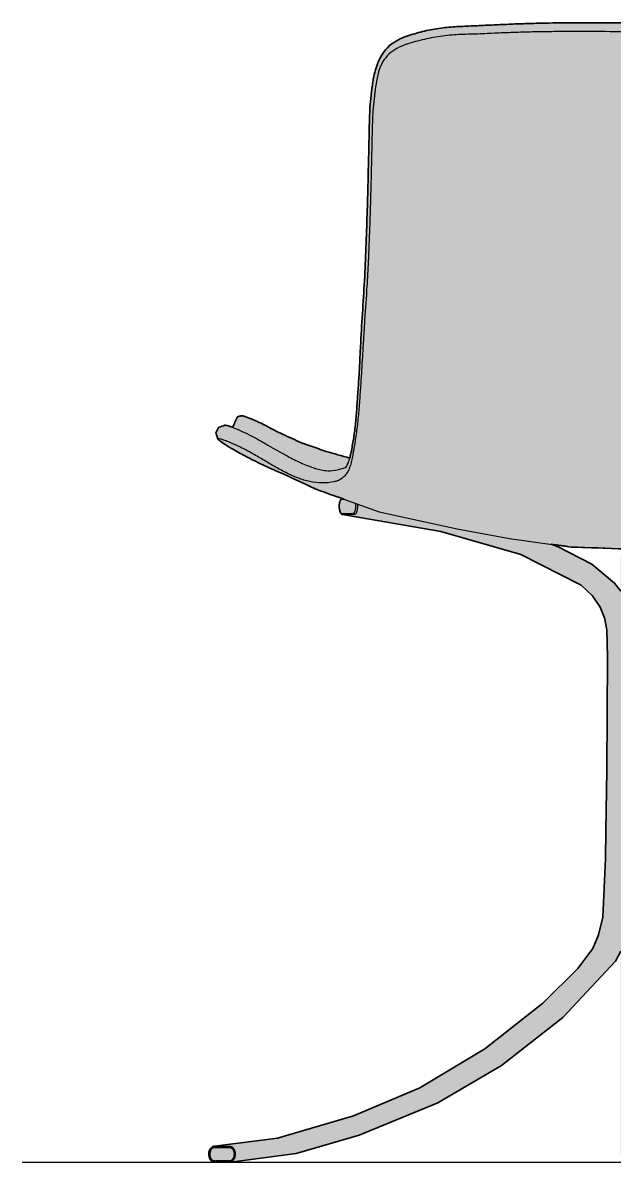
# Model space of a CAD drawing. Header units: millimetres. Extents: x 0 to 1796, y -1115 to 757.
# Drawn here: x 0 to 392, y -1115 to -359 of the extents above; entities that cross this region are included whole.
import ezdxf

# ---------------------------------------------------------------- set-up
doc = ezdxf.new("R2010")
doc.units = ezdxf.units.MM
doc.linetypes.add('Dots', pattern=[1, 0, -1])
doc.layers.add('Blocks', color=7, linetype='Continuous')
doc.layers.add('Blocks$Fill', color=7, linetype='Continuous', true_color=0xffffff)
for name, color, linetype, lineweight, true_color in [('Blocks$Inner', 7, 'Continuous', 25, 0x007f00), ('Blocks$Outline', 7, 'Continuous', 35, 0xff3f3f), ('Groud', 7, 'Dots', 25, 0x243775)]:
    doc.layers.add(name, color=color, linetype=linetype, lineweight=lineweight, true_color=true_color)

# ---------------------------------------------------------------- blocks, each defined once
blk = doc.blocks.new('PK9 Dining Chair Back')
at = {"layer": 'Blocks$Fill'}
h = blk.add_hatch(color=256, dxfattribs=at)
h.paths.add_polyline_path([(216.81, 467.24), (217.16, 468.68), (217.49, 470.18), (218.31, 474.24), (219.07, 478.58), (219.77, 483.19), (220.4, 488.03), (220.93, 493.05), (222.78, 519.53), (228.31, 629.09), (230.22, 700.16), (230.53, 703.95), (230.91, 707.72), (231.39, 711.77), (232.27, 717.81), (232.69, 720.26), (232.82, 720.9), (233.03, 721.81), (233.6, 723.97), (233.89, 724.96), (234.25, 726.11), (234.71, 727.41), (235.28, 728.89), (235.98, 730.54), (236.83, 732.38), (237.85, 734.42), (238.27, 735.11), (238.71, 735.79), (239.17, 736.45), (239.65, 737.1), (240.16, 737.74), (240.68, 738.36), (241.23, 738.97), (241.79, 739.56), (242.4, 740.15), (243.03, 740.73), (243.67, 741.29), (244.34, 741.83), (245.03, 742.35), (245.73, 742.85), (246.45, 743.33), (247.18, 743.79), (247.93, 744.22), (248.69, 744.64), (249.46, 745.04), (250.24, 745.42), (251.03, 745.78), (251.83, 746.12), (252.63, 746.45), (253.44, 746.75), (256.01, 747.66), (258.59, 748.48), (261.19, 749.25), (263.81, 749.95), (266.45, 750.6), (269.11, 751.18), (271.78, 751.7), (274.45, 752.15), (277.13, 752.55), (279.81, 752.89), (282.5, 753.16), (285.18, 753.37), (329.18, 755.4), (362.84, 756.06), (477.27, 755.76), (527.13, 753.66), (532.47, 753.37), (535.15, 753.16), (537.84, 752.89), (540.52, 752.55), (543.2, 752.15), (545.87, 751.7), (548.54, 751.18), (551.2, 750.6), (553.84, 749.95), (556.46, 749.25), (559.06, 748.48), (561.63, 747.66), (562.92, 747.22), (564.21, 746.75), (565.02, 746.45), (565.82, 746.12), (566.62, 745.78), (567.41, 745.42), (568.19, 745.04), (568.96, 744.64), (569.72, 744.22), (570.47, 743.79), (571.2, 743.33), (571.92, 742.85), (572.62, 742.35), (573.31, 741.83), (573.97, 741.29), (574.62, 740.73), (575.25, 740.15), (575.86, 739.56), (576.42, 738.97), (576.97, 738.36), (577.49, 737.74), (577.99, 737.1), (578.48, 736.45), (578.94, 735.79), (579.38, 735.11), (579.8, 734.42), (580.21, 733.81), (580.6, 733.19), (580.97, 732.56), (581.33, 731.92), (581.73, 731.15), (582.11, 730.36), (582.46, 729.56), (582.79, 728.74), (582.95, 728.32), (583.11, 727.88), (583.27, 727.4), (583.44, 726.85), (583.83, 725.47), (584.32, 723.58), (584.7, 721.68), (585.38, 717.81), (586.26, 711.77), (586.74, 707.72), (587.12, 703.95), (587.42, 700.16), (587.72, 692.54), (591.08, 585.16), (596.3, 498.22), (596.72, 493.05), (597.25, 488.03), (597.87, 483.19), (598.58, 478.58), (599.34, 474.24), (600.15, 470.18), (600.49, 468.68), (600.84, 467.24), (616.44, 471.68), (627.15, 475.3), (631.84, 477.02), (632.76, 477.37), (645.39, 483.06), (651.07, 485.9), (659.18, 490.11), (662.49, 491.66), (665.53, 492.99), (666.89, 493.55), (668.14, 494.04), (669.28, 494.46), (670.32, 494.81), (670.79, 494.96), (671.22, 495.08), (671.41, 495.13), (671.6, 495.17), (671.77, 495.21), (671.93, 495.24), (672.24, 495.29), (672.38, 495.31), (672.53, 495.33), (672.66, 495.34), (672.72, 495.34), (672.78, 495.35), (672.84, 495.35), (672.87, 495.35), (672.9, 495.35), (672.92, 495.35), (672.95, 495.34), (672.97, 495.34), (672.99, 495.34), (675.15, 494.64), (678.79, 487.7), (680.13, 488.19), (680.73, 488.4), (681.28, 488.57), (681.66, 488.68), (682.01, 488.78), (682.34, 488.86), (682.64, 488.92), (682.78, 488.95), (682.91, 488.97), (683.04, 488.99), (683.16, 489), (683.27, 489.01), (683.38, 489.02), (683.48, 489.02), (683.53, 489.02), (683.57, 489.02), (687.6, 487.7), (687.61, 487.7), (687.62, 487.7), (687.62, 487.7), (687.63, 487.7), (687.64, 487.7), (687.64, 487.7), (687.65, 487.69), (687.66, 487.69), (687.67, 487.69), (687.68, 487.69), (687.68, 487.69), (687.69, 487.68), (687.7, 487.68), (687.71, 487.68), (687.72, 487.68), (687.73, 487.67), (687.73, 487.67), (687.74, 487.66), (687.75, 487.66), (687.76, 487.66), (687.77, 487.65), (687.78, 487.65), (687.78, 487.64), (687.79, 487.64), (687.79, 487.64), (687.79, 487.63), (687.8, 487.63), (687.8, 487.63), (687.8, 487.62), (687.81, 487.62), (687.81, 487.62), (687.82, 487.62), (687.82, 487.61), (687.82, 487.61), (687.82, 487.6), (687.83, 487.6), (687.83, 487.6), (687.83, 487.59), (687.84, 487.59), (687.84, 487.59), (687.84, 487.58), (689.65, 483.98), (689.48, 483.48), (688.29, 479.91), (688.29, 479.91), (688.29, 479.9), (688.29, 479.89), (688.28, 479.89), (688.28, 479.88), (688.28, 479.87), (688.27, 479.86), (688.27, 479.86), (688.27, 479.85), (688.26, 479.84), (688.26, 479.83), (688.25, 479.82), (688.24, 479.8), (688.23, 479.79), (688.22, 479.77), (688.21, 479.75), (688.19, 479.73), (688.18, 479.71), (688.16, 479.69), (688.14, 479.67), (688.1, 479.62), (688.06, 479.58), (688.01, 479.53), (687.96, 479.47), (687.91, 479.42), (687.78, 479.31), (687.64, 479.18), (687.39, 478.97), (687.09, 478.74), (686.38, 478.21), (684.48, 476.89), (683.41, 476.18), (680.86, 474.57), (677.57, 472.62), (673.55, 470.37), (666.9, 466.87), (658.47, 462.74), (622.68, 446.36), (604.81, 439.98), (606.14, 439.89), (606.16, 439.89), (606.29, 439.88), (606.32, 439.88), (606.34, 439.87), (606.35, 439.87), (606.36, 439.87), (606.37, 439.87), (606.38, 439.87), (606.38, 439.87), (606.39, 439.86), (606.4, 439.86), (606.41, 439.86), (606.41, 439.86), (606.42, 439.85), (606.43, 439.85), (606.44, 439.85), (606.44, 439.85), (606.46, 439.84), (606.47, 439.83), (606.51, 439.81), (606.57, 439.78), (606.59, 439.76), (606.61, 439.75), (606.62, 439.74), (606.64, 439.73), (606.65, 439.72), (606.65, 439.72), (606.66, 439.71), (606.67, 439.71), (606.68, 439.69), (606.7, 439.68), (606.71, 439.66), (606.72, 439.65), (606.74, 439.63), (606.76, 439.6), (606.8, 439.56), (606.83, 439.52), (606.86, 439.48), (606.89, 439.43), (606.92, 439.39), (606.95, 439.34), (606.98, 439.29), (607.01, 439.24), (607.06, 439.13), (607.12, 439.02), (607.17, 438.91), (607.22, 438.79), (607.26, 438.69), (607.3, 438.58), (607.38, 438.35), (607.45, 438.11), (607.52, 437.87), (607.58, 437.64), (607.63, 437.41), (607.67, 437.17), (607.71, 436.93), (607.75, 436.68), (607.77, 436.43), (607.8, 436.17), (607.81, 435.92), (607.82, 435.66), (607.83, 435.4), (607.83, 435.15), (607.83, 434.89), (607.82, 434.66), (607.81, 434.43), (607.79, 434.21), (607.77, 433.98), (607.75, 433.76), (607.72, 433.54), (607.69, 433.32), (607.65, 433.11), (607.62, 432.96), (607.58, 432.81), (607.55, 432.66), (607.51, 432.52), (607.47, 432.37), (607.43, 432.23), (607.39, 432.1), (607.34, 431.96), (607.3, 431.83), (607.25, 431.7), (607.2, 431.57), (607.14, 431.45), (607.09, 431.33), (607.03, 431.22), (607, 431.16), (606.97, 431.11), (606.94, 431.06), (606.91, 431.01), (606.87, 430.95), (606.85, 430.92), (606.83, 430.9), (606.81, 430.87), (606.79, 430.85), (606.77, 430.82), (606.75, 430.8), (606.7, 430.69), (606.66, 430.61), (606.62, 430.52), (606.57, 430.44), (606.52, 430.36), (606.5, 430.32), (606.47, 430.29), (606.45, 430.25), (606.42, 430.21), (606.39, 430.18), (606.37, 430.14), (606.34, 430.11), (606.31, 430.08), (606.29, 430.06), (606.28, 430.05), (606.26, 430.03), (606.24, 430.02), (606.23, 430.01), (606.21, 429.99), (606.2, 429.98), (606.18, 429.97), (606.16, 429.95), (606.14, 429.94), (606.13, 429.93), (606.11, 429.92), (606.09, 429.91), (606.07, 429.9), (606.06, 429.89), (606.04, 429.88), (606.02, 429.87), (606, 429.86), (605.98, 429.85), (605.96, 429.84), (605.94, 429.84), (605.93, 429.83), (605.91, 429.82), (605.89, 429.82), (605.87, 429.81), (605.85, 429.81), (605.81, 429.8), (605.77, 429.79), (605.72, 429.78), (605.69, 429.77), (605.65, 429.77), (605.58, 429.76), (540.34, 418.45), (487.49, 403.25), (447.27, 382.99), (439.85, 375.81), (434.72, 368.38), (431.92, 361.23), (430.46, 353.21), (429.82, 335.23), (430.43, 259.97), (430.91, 221.02), (431.15, 201.5), (433.04, 162.7), (435.84, 150.82), (439.71, 141.83), (449.56, 128.6), (472.84, 105.57), (511.31, 75.2), (554.44, 49.45), (598.24, 30.86), (648.83, 15.99), (690.61, 10.55), (690.81, 10.54), (690.88, 10.53), (691.01, 10.52), (691.11, 10.51), (691.22, 10.5), (691.33, 10.48), (691.38, 10.47), (691.43, 10.45), (691.48, 10.44), (691.54, 10.43), (691.59, 10.41), (691.64, 10.39), (691.7, 10.37), (691.75, 10.35), (691.81, 10.33), (691.86, 10.31), (691.92, 10.28), (691.98, 10.25), (692.03, 10.22), (692.08, 10.19), (692.14, 10.15), (692.19, 10.11), (692.25, 10.07), (692.3, 10.03), (692.35, 9.99), (692.39, 9.95), (692.44, 9.91), (692.49, 9.87), (692.55, 9.81), (692.61, 9.75), (692.67, 9.69), (692.73, 9.63), (692.84, 9.49), (692.96, 9.35), (693.05, 9.22), (693.15, 9.09), (693.25, 8.95), (693.34, 8.8), (693.43, 8.65), (693.51, 8.5), (693.6, 8.33), (693.69, 8.16), (693.77, 7.96), (693.81, 7.86), (693.85, 7.76), (693.89, 7.65), (693.93, 7.55), (693.97, 7.43), (694, 7.32), (694.05, 7.14), (694.1, 6.95), (694.14, 6.76), (694.18, 6.56), (694.21, 6.36), (694.23, 6.15), (694.25, 5.94), (694.26, 5.73), (694.27, 5.52), (694.27, 5.31), (694.27, 5.09), (694.26, 4.87), (694.25, 4.66), (694.23, 4.43), (694.2, 4.21), (694.18, 4.09), (694.16, 3.98), (694.12, 3.78), (694.08, 3.59), (694.03, 3.39), (693.97, 3.2), (693.91, 3.01), (693.84, 2.82), (693.76, 2.64), (693.68, 2.46), (693.6, 2.29), (693.51, 2.12), (693.42, 1.96), (693.33, 1.8), (693.23, 1.64), (693.12, 1.49), (693.02, 1.34), (692.9, 1.2), (692.85, 1.12), (692.79, 1.05), (692.73, 0.99), (692.67, 0.92), (692.6, 0.85), (692.54, 0.79), (692.47, 0.72), (692.4, 0.65), (692.35, 0.61), (692.31, 0.57), (692.26, 0.54), (692.21, 0.5), (692.16, 0.46), (692.1, 0.42), (692.05, 0.39), (691.99, 0.35), (691.93, 0.32), (691.88, 0.29), (691.82, 0.26), (691.76, 0.24), (691.72, 0.22), (691.68, 0.2), (691.63, 0.18), (691.58, 0.17), (691.53, 0.16), (691.49, 0.14), (691.44, 0.13), (691.4, 0.12), (691.31, 0.11), (691.23, 0.09), (691.02, 0.06), (690.86, 0.04), (690.7, 0.02), (690.58, 0.01), (690.47, 0), (690.25, -0.01), (689.75, -0.02), (687.77, 0.02), (686.9, 0.02), (685.52, 0.02), (683.27, 0.02), (682.74, 0.02), (681.29, -0.02), (680.79, -0.01), (680.57, 0), (680.46, 0.01), (680.34, 0.02), (680.18, 0.04), (680.02, 0.06), (679.82, 0.09), (679.72, 0.11), (636.43, 5.87), (594.56, 17.9), (542.44, 39.4), (500.25, 64.27), (459.62, 95.92), (424.52, 133.37), (421.09, 140.03), (421.11, 5.41), (421.1, 5.25), (421.1, 5.09), (421.09, 4.92), (421.07, 4.74), (421.06, 4.57), (421.03, 4.39), (421, 4.22), (420.97, 4.05), (420.93, 3.87), (420.88, 3.7), (420.83, 3.53), (420.78, 3.36), (420.71, 3.18), (420.64, 3.01), (420.57, 2.84), (420.49, 2.67), (420.4, 2.5), (420.3, 2.33), (420.2, 2.16), (420.1, 1.99), (419.98, 1.83), (419.87, 1.67), (419.74, 1.52), (419.62, 1.37), (419.49, 1.23), (419.42, 1.16), (419.36, 1.09), (419.29, 1.02), (419.22, 0.95), (419.15, 0.89), (419.08, 0.83), (419.01, 0.77), (418.94, 0.71), (418.87, 0.66), (418.8, 0.61), (418.72, 0.55), (418.65, 0.51), (418.57, 0.46), (418.5, 0.41), (418.42, 0.37), (418.35, 0.34), (418.28, 0.3), (418.2, 0.27), (418.13, 0.24), (418.05, 0.21), (417.97, 0.19), (417.9, 0.17), (417.81, 0.14), (417.73, 0.12), (417.64, 0.1), (417.56, 0.09), (417.47, 0.07), (417.38, 0.06), (417.21, 0.04), (417, 0.02), (416.79, 0.01), (416.37, 0), (413.94, 0), (413.15, 0), (403.71, 0), (403.03, 0), (401.28, 0), (400.86, 0.01), (400.65, 0.02), (400.44, 0.04), (400.26, 0.06), (400.18, 0.07), (400.09, 0.09), (400.01, 0.1), (399.92, 0.12), (399.83, 0.14), (399.75, 0.17), (399.67, 0.19), (399.6, 0.21), (399.52, 0.24), (399.44, 0.27), (399.37, 0.3), (399.29, 0.34), (399.22, 0.37), (399.15, 0.41), (399.07, 0.46), (399, 0.51), (398.92, 0.55), (398.85, 0.61), (398.78, 0.66), (398.71, 0.71), (398.64, 0.77), (398.57, 0.83), (398.5, 0.89), (398.43, 0.95), (398.36, 1.02), (398.29, 1.09), (398.22, 1.16), (398.16, 1.23), (398.03, 1.37), (397.9, 1.52), (397.78, 1.67), (397.66, 1.83), (397.55, 1.99), (397.44, 2.16), (397.34, 2.33), (397.25, 2.5), (397.16, 2.67), (397.08, 2.84), (397, 3.01), (396.93, 3.18), (396.87, 3.36), (396.81, 3.53), (396.76, 3.7), (396.72, 3.87), (396.68, 4.05), (396.64, 4.22), (396.62, 4.39), (396.59, 4.57), (396.57, 4.74), (396.56, 4.92), (396.55, 5.09), (396.54, 5.25), (396.54, 5.41), (396.56, 140.03), (393.13, 133.37), (358.03, 95.92), (317.39, 64.27), (275.21, 39.4), (223.08, 17.9), (181.22, 5.87), (137.93, 0.11), (137.83, 0.09), (137.62, 0.06), (137.46, 0.04), (137.3, 0.02), (137.19, 0.01), (137.08, 0), (136.86, -0.01), (136.35, -0.02), (134.38, 0.02), (133.5, 0.02), (132.13, 0.02), (129.87, 0.02), (129.34, 0.02), (127.9, -0.02), (127.4, -0.01), (127.18, 0), (127.07, 0.01), (126.95, 0.02), (126.79, 0.04), (126.63, 0.06), (126.42, 0.09), (126.34, 0.11), (126.24, 0.12), (126.2, 0.13), (126.16, 0.14), (126.11, 0.16), (126.06, 0.17), (126.02, 0.18), (125.97, 0.2), (125.93, 0.22), (125.89, 0.24), (125.83, 0.26), (125.77, 0.29), (125.71, 0.32), (125.66, 0.35), (125.6, 0.39), (125.55, 0.42), (125.49, 0.46), (125.44, 0.5), (125.39, 0.54), (125.34, 0.57), (125.29, 0.61), (125.25, 0.65), (125.18, 0.72), (125.11, 0.79), (125.04, 0.85), (124.98, 0.92), (124.92, 0.99), (124.86, 1.05), (124.8, 1.12), (124.74, 1.2), (124.63, 1.34), (124.52, 1.49), (124.42, 1.64), (124.32, 1.8), (124.23, 1.96), (124.14, 2.12), (124.05, 2.29), (123.96, 2.46), (123.88, 2.64), (123.81, 2.82), (123.74, 3.01), (123.68, 3.2), (123.62, 3.39), (123.57, 3.59), (123.52, 3.78), (123.49, 3.98), (123.47, 4.09), (123.45, 4.21), (123.42, 4.43), (123.4, 4.66), (123.38, 4.87), (123.38, 5.09), (123.37, 5.31), (123.38, 5.52), (123.38, 5.73), (123.4, 5.94), (123.42, 6.15), (123.44, 6.36), (123.47, 6.56), (123.51, 6.76), (123.55, 6.95), (123.59, 7.14), (123.65, 7.32), (123.68, 7.43), (123.72, 7.55), (123.76, 7.65), (123.79, 7.76), (123.84, 7.86), (123.88, 7.96), (123.96, 8.16), (124.05, 8.33), (124.13, 8.5), (124.22, 8.65), (124.31, 8.8), (124.4, 8.95), (124.5, 9.09), (124.59, 9.22), (124.69, 9.35), (124.81, 9.49), (124.92, 9.63), (124.98, 9.69), (125.04, 9.75), (125.1, 9.81), (125.16, 9.87), (125.21, 9.91), (125.25, 9.95), (125.3, 9.99), (125.35, 10.03), (125.4, 10.07), (125.45, 10.11), (125.51, 10.15), (125.57, 10.19), (125.62, 10.22), (125.67, 10.25), (125.73, 10.28), (125.78, 10.31), (125.84, 10.33), (125.9, 10.35), (125.95, 10.37), (126.01, 10.39), (126.06, 10.41), (126.11, 10.43), (126.16, 10.44), (126.22, 10.45), (126.27, 10.47), (126.32, 10.48), (126.43, 10.5), (126.53, 10.51), (126.64, 10.52), (126.77, 10.53), (126.84, 10.54), (127.19, 10.55), (168.82, 15.99), (219.41, 30.86), (263.2, 49.45), (306.34, 75.2), (344.81, 105.57), (368.09, 128.6), (377.94, 141.83), (381.81, 150.82), (384.61, 162.7), (386.49, 201.5), (386.72, 219.82), (387.82, 335.23), (387.19, 353.21), (385.73, 361.23), (382.93, 368.38), (377.8, 375.81), (370.38, 382.99), (330.16, 403.25), (277.31, 418.45), (211.97, 429.77), (211.92, 429.78), (211.88, 429.79), (211.84, 429.8), (211.8, 429.81), (211.78, 429.81), (211.76, 429.82), (211.74, 429.82), (211.72, 429.83), (211.7, 429.84), (211.68, 429.84), (211.66, 429.85), (211.65, 429.86), (211.63, 429.87), (211.61, 429.88), (211.59, 429.89), (211.57, 429.9), (211.55, 429.91), (211.54, 429.92), (211.52, 429.93), (211.5, 429.94), (211.48, 429.95), (211.47, 429.97), (211.45, 429.98), (211.44, 429.99), (211.42, 430.01), (211.4, 430.02), (211.39, 430.03), (211.37, 430.05), (211.36, 430.06), (211.34, 430.08), (211.31, 430.11), (211.28, 430.14), (211.25, 430.18), (211.23, 430.21), (211.2, 430.25), (211.17, 430.29), (211.15, 430.32), (211.12, 430.36), (211.08, 430.44), (211.03, 430.52), (210.99, 430.61), (210.94, 430.69), (210.89, 430.8), (210.87, 430.82), (210.85, 430.85), (210.83, 430.87), (210.81, 430.9), (210.79, 430.92), (210.78, 430.95), (210.74, 431.01), (210.71, 431.06), (210.68, 431.11), (210.65, 431.16), (210.62, 431.22), (210.56, 431.33), (210.5, 431.45), (210.45, 431.57), (210.4, 431.7), (210.35, 431.83), (210.3, 431.96), (210.26, 432.1), (210.22, 432.23), (210.17, 432.37), (210.14, 432.52), (210.1, 432.66), (210.06, 432.81), (210.03, 432.96), (210, 433.11), (209.96, 433.32), (209.93, 433.54), (209.9, 433.76), (209.87, 433.98), (209.85, 434.21), (209.84, 434.43), (209.83, 434.66), (209.82, 434.89), (209.82, 435.15), (209.82, 435.4), (209.82, 435.66), (209.84, 435.92), (209.85, 436.17), (209.87, 436.43), (209.9, 436.68), (209.93, 436.93), (209.97, 437.17), (210.02, 437.41), (210.07, 437.64), (210.13, 437.87), (210.19, 438.11), (210.27, 438.35), (210.34, 438.58), (210.39, 438.69), (210.43, 438.79), (210.48, 438.91), (210.53, 439.02), (210.58, 439.13), (210.64, 439.24), (210.67, 439.29), (210.7, 439.34), (210.73, 439.39), (210.76, 439.43), (210.79, 439.48), (210.82, 439.52), (210.85, 439.56), (210.88, 439.6), (210.91, 439.63), (210.92, 439.65), (210.94, 439.66), (210.95, 439.68), (210.97, 439.69), (210.98, 439.71), (210.99, 439.71), (210.99, 439.72), (211, 439.72), (211.01, 439.73), (211.02, 439.74), (211.04, 439.75), (211.05, 439.76), (211.08, 439.78), (211.14, 439.81), (211.17, 439.83), (211.19, 439.84), (211.2, 439.85), (211.21, 439.85), (211.22, 439.85), (211.23, 439.85), (211.23, 439.86), (211.24, 439.86), (211.25, 439.86), (211.26, 439.86), (211.26, 439.87), (211.27, 439.87), (211.28, 439.87), (211.29, 439.87), (211.29, 439.87), (211.31, 439.87), (211.33, 439.88), (211.36, 439.88), (211.5, 439.89), (212.84, 439.98), (194.97, 446.36), (166.05, 459.6), (159.18, 462.74), (150.75, 466.87), (144.1, 470.37), (140.08, 472.62), (136.79, 474.57), (134.24, 476.18), (133.17, 476.89), (131.26, 478.21), (130.56, 478.74), (130.26, 478.97), (130.01, 479.18), (129.87, 479.31), (129.74, 479.42), (129.69, 479.47), (129.63, 479.53), (129.59, 479.58), (129.54, 479.62), (129.5, 479.67), (129.49, 479.69), (129.47, 479.71), (129.45, 479.73), (129.44, 479.75), (129.43, 479.77), (129.41, 479.79), (129.4, 479.8), (129.39, 479.82), (129.39, 479.83), (129.38, 479.84), (129.38, 479.85), (129.38, 479.86), (129.37, 479.86), (129.37, 479.87), (129.37, 479.88), (129.36, 479.89), (129.36, 479.89), (129.36, 479.9), (129.36, 479.91), (129.36, 479.91), (128, 483.98), (129.81, 487.58), (129.81, 487.59), (129.81, 487.59), (129.81, 487.59), (129.82, 487.6), (129.82, 487.6), (129.82, 487.6), (129.83, 487.61), (129.83, 487.61), (129.83, 487.62), (129.84, 487.62), (129.84, 487.62), (129.84, 487.62), (129.85, 487.63), (129.85, 487.63), (129.85, 487.63), (129.86, 487.64), (129.86, 487.64), (129.86, 487.64), (129.87, 487.65), (129.88, 487.65), (129.89, 487.66), (129.9, 487.66), (129.9, 487.66), (129.91, 487.67), (129.92, 487.67), (129.93, 487.68), (129.94, 487.68), (129.95, 487.68), (129.95, 487.68), (129.96, 487.69), (129.97, 487.69), (129.98, 487.69), (129.99, 487.69), (130, 487.69), (130, 487.7), (130.01, 487.7), (130.02, 487.7), (130.02, 487.7), (130.03, 487.7), (130.04, 487.7), (130.04, 487.7), (134.07, 489.02), (134.12, 489.02), (134.17, 489.02), (134.27, 489.02), (134.38, 489.01), (134.49, 489), (134.61, 488.99), (134.74, 488.97), (134.87, 488.95), (135.01, 488.92), (135.31, 488.86), (135.63, 488.78), (135.98, 488.68), (136.36, 488.57), (136.94, 488.39), (137.57, 488.17), (138.98, 487.66), (142.44, 494.59), (144.65, 495.34), (144.68, 495.34), (144.7, 495.34), (144.73, 495.35), (144.75, 495.35), (144.78, 495.35), (144.81, 495.35), (144.86, 495.35), (144.92, 495.34), (144.99, 495.34), (145.12, 495.33), (145.26, 495.31), (145.41, 495.29), (145.71, 495.24), (145.88, 495.21), (146.05, 495.17), (146.23, 495.13), (146.43, 495.08), (146.86, 494.96), (147.33, 494.81), (148.37, 494.46), (149.51, 494.04), (150.76, 493.55), (152.12, 492.99), (155.15, 491.66), (158.47, 490.11), (166.58, 485.9), (172.26, 483.06), (184.88, 477.37), (185.8, 477.02), (190.5, 475.3), (201.21, 471.68)], flags=0)
h.paths.add_polyline_path([(421.09, 378.95), (425.2, 384.32), (440.2, 396.89), (462.63, 408.44), (467.29, 410.04), (453.95, 408.22), (418.24, 406.96), (418.3, 406.93), (418.36, 406.9), (418.42, 406.87), (418.48, 406.84), (418.55, 406.8), (418.63, 406.75), (418.7, 406.7), (418.78, 406.65), (418.85, 406.6), (418.92, 406.54), (418.99, 406.49), (419.06, 406.43), (419.13, 406.36), (419.2, 406.3), (419.27, 406.23), (419.34, 406.17), (419.4, 406.1), (419.47, 406.03), (419.6, 405.89), (419.73, 405.74), (419.85, 405.58), (419.96, 405.42), (420.08, 405.26), (420.18, 405.1), (420.28, 404.93), (420.38, 404.76), (420.47, 404.59), (420.55, 404.42), (420.62, 404.25), (420.69, 404.08), (420.76, 403.9), (420.81, 403.73), (420.86, 403.56), (420.91, 403.39), (420.95, 403.21), (420.98, 403.04), (421.01, 402.86), (421.04, 402.69), (421.05, 402.52), (421.07, 402.34), (421.08, 402.17), (421.08, 402), (421.09, 401.84)], flags=0)
h.paths.add_polyline_path([(350.35, 410.04), (355.02, 408.44), (377.44, 396.89), (392.45, 384.32), (396.56, 378.95), (396.56, 401.84), (396.56, 402), (396.57, 402.17), (396.58, 402.34), (396.59, 402.52), (396.61, 402.69), (396.64, 402.86), (396.66, 403.04), (396.7, 403.21), (396.74, 403.39), (396.78, 403.56), (396.83, 403.73), (396.89, 403.9), (396.95, 404.08), (397.02, 404.25), (397.1, 404.42), (397.18, 404.59), (397.27, 404.76), (397.36, 404.93), (397.46, 405.1), (397.57, 405.26), (397.68, 405.42), (397.8, 405.58), (397.92, 405.74), (398.05, 405.89), (398.18, 406.03), (398.24, 406.1), (398.31, 406.17), (398.38, 406.23), (398.45, 406.3), (398.52, 406.36), (398.59, 406.43), (398.66, 406.49), (398.73, 406.54), (398.8, 406.6), (398.87, 406.65), (398.94, 406.7), (399.02, 406.75), (399.09, 406.8), (399.17, 406.84), (399.23, 406.87), (399.29, 406.9), (399.35, 406.93), (399.41, 406.96), (363.7, 408.22)], flags=0)
at = {"layer": 'Blocks$Inner'}
blk.add_line((130.04, 487.7), (134.07, 489.02), dxfattribs=at)
for points in [[(144.65, 495.34), (142.44, 494.59), (138.98, 487.66)], [(129.36, 479.89), (128.43, 482.68), (128.3, 483.08), (128.16, 483.48), (128, 483.98), (129.81, 487.58)], [(216.81, 467.24), (201.21, 471.68), (190.5, 475.3), (188.01, 476.2), (185.8, 477.02), (184.88, 477.37), (172.26, 483.06), (166.58, 485.9), (158.47, 490.11)], [(194.97, 446.36), (236.32, 431.61), (287.99, 420.26), (322.7, 413.81), (363.7, 408.22), (399.41, 406.96)], [(211.93, 429.78), (277.31, 418.45), (330.16, 403.25), (370.38, 382.99), (377.8, 375.81), (382.93, 368.38), (385.73, 361.23), (387.19, 353.21), (387.82, 335.23), (387.22, 259.97), (386.72, 219.82), (386.49, 201.5), (384.61, 162.7), (381.81, 150.82), (377.94, 141.83), (368.09, 128.6), (344.81, 105.57), (306.34, 75.2), (263.2, 49.45), (219.41, 30.86), (168.82, 15.99), (127.19, 10.55)], [(396.56, 378.95), (392.45, 384.32), (377.44, 396.89), (355.02, 408.44), (350.35, 410.04)], [(137.93, 0.11), (181.22, 5.87), (223.08, 17.9), (275.21, 39.4), (317.39, 64.27), (358.03, 95.92), (393.13, 133.37), (396.56, 140.03)]]:
    blk.add_lwpolyline(points, dxfattribs=at)
for points, knots in [([(253.44, 746.75), (254.29, 747.07), (256.01, 747.67), (259.44, 748.77), (265.53, 750.48), (272.67, 751.95), (279.8, 752.93), (285.19, 753.41), (290.52, 753.66), (297.65, 754), (306.89, 754.43), (318.04, 754.93), (329.16, 755.43), (344.12, 755.91), (362.77, 756.1), (385.59, 756.09), (400.94, 756.06), (408.69, 756.06), (408.82, 756.06)], [7.6935511, 7.6935511, 7.6935511, 7.6935511, 7.7091761, 7.7248011, 7.7560511, 7.8185511, 7.8498011, 7.8810511, 7.9123011, 7.9435511, 8.0060511, 8.0685511, 8.1310511, 8.1935511, 8.3185511, 8.4435511, 8.5685511, 8.5707772, 8.5707772, 8.5707772, 8.5707772]), ([(408.82, 750.17), (407.78, 750.17), (398.09, 750.16), (379.74, 750.23), (358.24, 750.33), (341.18, 750.07), (328.46, 749.77), (317.93, 749.39), (309.53, 749.01), (303.26, 748.7), (296.97, 748.49), (290.68, 748.31), (284.43, 747.99), (278.28, 747.34), (272.24, 746.34), (264.27, 744.7), (258.42, 743.1), (254.56, 741.88)], [14.5674797, 14.5674797, 14.5674797, 14.5674797, 14.5847401, 14.7275973, 14.8704544, 14.941883, 15.0133116, 15.0847401, 15.1204544, 15.1561687, 15.191883, 15.2275973, 15.2633116, 15.2990259, 15.3347401, 15.3704544, 15.441883, 15.441883, 15.441883, 15.441883]), ([(237.85, 734.42), (238.94, 736.27), (241.63, 739.8), (247.02, 744.01), (251.28, 745.96), (253.44, 746.75)], [6.9532064, 6.9532064, 6.9532064, 6.9532064, 7.1935511, 7.4435511, 7.6935511, 7.6935511, 7.6935511, 7.6935511]), ([(230.22, 700.16), (230.4, 702.7), (230.76, 706.59), (231.38, 711.77), (231.85, 715.13), (232.27, 717.82), (232.59, 719.76), (232.94, 721.68), (234.9, 728.72), (237.85, 734.42)], [6.2229512, 6.2229512, 6.2229512, 6.2229512, 6.4532064, 6.5782064, 6.7032064, 6.7657064, 6.8282064, 6.8907064, 6.9532064, 6.9532064, 6.9532064, 6.9532064]), ([(235.33, 721.38), (234.31, 716.15), (233.09, 708.36), (232.36, 700.41), (232.17, 697.73)], [17.441883, 17.441883, 17.441883, 17.441883, 17.941883, 18.1915365, 18.1915365, 18.1915365, 18.1915365]), ([(232.17, 697.73), (232.05, 695.27), (231.66, 686.04), (231.42, 673.04), (231.08, 658.95), (230.83, 648.17), (230.52, 637.28), (230.17, 626.15), (229.79, 615), (229.36, 603.82), (228.82, 592.59), (228.03, 577.64), (226.91, 562.71), (226.13, 549.76), (225.68, 542.42), (225.34, 536.87), (225, 531.35), (224.68, 525.9), (224.34, 520.45), (223.97, 514.93), (223.59, 509.42), (223.09, 502.22), (222.33, 493.24), (221.29, 484.49), (220.34, 478.05), (219.69, 474.3), (219.16, 471.42), (218.64, 468.58), (217.97, 465.23), (217.2, 462.28), (216.46, 460.22), (215.83, 458.86), (215.13, 457.64), (214.14, 456.17), (212.22, 454), (210.27, 452.76), (208.84, 452.17)], [18.1915365, 18.1915365, 18.1915365, 18.1915365, 18.2196028, 18.2965259, 18.3349874, 18.3734489, 18.4119105, 18.450372, 18.4888336, 18.5272951, 18.5657566, 18.6042182, 18.6811413, 18.7196028, 18.7388336, 18.7580643, 18.7772951, 18.7965259, 18.8157566, 18.8349874, 18.8542182, 18.8734489, 18.9119105, 18.950372, 18.9696028, 18.9888336, 18.9984489, 19.0080643, 19.0272951, 19.0465259, 19.0561413, 19.0657566, 19.075372, 19.0849874, 19.1042182, 19.1426797, 19.1426797, 19.1426797, 19.1426797]), ([(215.48, 463.34), (215.9, 464.3), (216.65, 466.43), (217.5, 470.12), (218.32, 474.2), (219.34, 479.98), (220.24, 486.32), (220.95, 493.03), (221.36, 498.21), (221.69, 503.47), (222.19, 510.56), (222.8, 519.51), (223.43, 530.35), (224.08, 544.9), (225.2, 563.18), (226.65, 585.15), (227.6, 607.14), (228.33, 629.15), (228.96, 650.78), (229.43, 672.06), (229.76, 688.41), (230.11, 697.63), (230.22, 700.16)], [5.3475955, 5.3475955, 5.3475955, 5.3475955, 5.3668263, 5.3860571, 5.4052879, 5.4245186, 5.4629802, 5.4822109, 5.5014417, 5.5206725, 5.5399032, 5.5783648, 5.6168263, 5.6552879, 5.7322109, 5.809134, 5.8860571, 5.9629802, 6.0399032, 6.1168263, 6.1937494, 6.2229512, 6.2229512, 6.2229512, 6.2229512]), ([(158.47, 490.11), (157.31, 490.67), (155.07, 491.72), (152.05, 493.04), (149.87, 493.91), (148.35, 494.47), (147.3, 494.82), (146.55, 495.05), (146.04, 495.18), (145.71, 495.24), (145.41, 495.29), (145.02, 495.34), (144.77, 495.36), (144.65, 495.34)], [8, 8, 8, 8, 8.0212018, 8.0429409, 8.0646801, 8.0755496, 8.0864192, 8.0972888, 8.1027235, 8.1081583, 8.1135931, 8.1190279, 8.1298975, 8.1298975, 8.1298975, 8.1298975]), ([(148.76, 472.15), (147.42, 472.86), (144.31, 474.45), (140.13, 476.42), (136.79, 477.85), (134.75, 478.65), (133.34, 479.18), (132.11, 479.6), (130.77, 479.98), (130.05, 480.1), (129.71, 480.1)], [22.2328204, 22.2328204, 22.2328204, 22.2328204, 22.3349593, 22.5349593, 22.6849593, 22.7599593, 22.8349593, 22.9099593, 22.9849593, 23.1349593, 23.1349593, 23.1349593, 23.1349593]), ([(175.3, 468.63), (175.4, 468.58), (178.36, 466.99), (184.2, 464.04), (192.91, 460.67), (198.34, 458.97), (206.88, 458.5), (214.32, 461.06)], [4.8985165, 4.8985165, 4.8985165, 4.8985165, 4.9017426, 4.9926516, 5.0835607, 5.1744698, 5.2522983, 5.2522983, 5.2522983, 5.2522983]), ([(212.84, 439.98), (212.39, 439.95), (211.95, 439.92), (211.5, 439.89), (211.5, 439.89), (211.49, 439.89), (211.49, 439.89), (211.44, 439.89), (211.36, 439.88), (211.23, 439.87), (211.11, 439.79), (210.99, 439.73), (210.87, 439.59), (210.75, 439.44), (210.64, 439.24), (210.53, 439.03), (210.4, 438.73), (210.26, 438.35), (210.08, 437.74), (209.92, 436.94), (209.84, 436.09), (209.82, 435.4), (209.82, 434.75), (209.86, 433.98), (210.01, 432.97), (210.28, 431.93), (210.61, 431.17), (210.9, 430.78), (211.1, 430.63), (211.33, 430.56), (211.98, 430.52), (213.02, 430.56), (213.98, 430.54), (214.46, 430.55)], [8.764682, 8.764682, 8.764682, 8.764682, 11.525283, 11.525283, 11.525283, 11.555449, 11.555449, 11.555449, 11.827918, 12.084395, 12.340872, 12.597349, 12.853826, 13.165233, 13.476641, 13.788048, 14.099456, 14.655525, 15.211595, 16.241933, 17.272272, 17.787964, 18.303656, 19.215855, 20.128054, 21.441017, 22.75398, 23.149307, 23.544634, 24.072771, 24.600908, 27.572879, 30.544849, 30.544849, 30.544849, 30.544849]), ([(214.46, 430.55), (215.39, 430.55), (216.85, 430.56), (218.41, 430.56), (219.14, 430.57), (219.38, 430.6), (219.57, 430.68), (219.73, 430.8), (219.88, 431), (220.12, 431.43), (220.38, 432.1), (220.64, 433.04), (220.79, 434.06), (220.83, 435.09), (220.81, 436.03), (220.75, 436.73), (220.69, 437.08), (220.67, 437.19)], [30.544849, 30.544849, 30.544849, 30.544849, 36.317011, 39.588536, 40.199965, 40.811394, 41.105945, 41.400495, 41.824982, 42.249469, 43.335617, 44.404362, 45.473107, 46.493315, 47.513523, 48.291351, 48.625026, 48.625026, 48.625026, 48.625026]), ([(221.86, 436.76), (221.87, 436.69), (221.89, 436.48), (221.91, 436.01), (221.92, 435.37), (221.91, 434.61), (221.85, 433.83), (221.73, 433.03), (221.56, 432.25), (221.33, 431.52), (221.1, 430.98), (220.88, 430.59), (220.71, 430.32), (220.53, 430.1), (220.27, 429.89), (219.93, 429.78), (219.53, 429.77), (219.17, 429.77), (218.84, 429.77), (218.47, 429.77), (217.98, 429.77), (217.38, 429.77), (216.47, 429.76), (215.67, 429.76), (215.08, 429.76)], [0.2939744, 0.2939744, 0.2939744, 0.2939744, 0.3035714, 0.3214286, 0.3571429, 0.3928571, 0.4285714, 0.4642857, 0.5, 0.5357143, 0.5714286, 0.5892857, 0.6071429, 0.625, 0.6428571, 0.6785714, 0.7142857, 0.75, 0.7857143, 0.8214286, 0.8571429, 0.8928571, 0.9285714, 1, 1, 1, 1]), ([(215.08, 429.76), (214.78, 429.75), (214.2, 429.75), (213.52, 429.75), (213, 429.74), (212.62, 429.74), (212.26, 429.74), (211.92, 429.77), (211.6, 429.86), (211.33, 430.06), (211.12, 430.36), (210.98, 430.61), (210.91, 430.76), (210.89, 430.8)], [1, 1, 1, 1, 1.0357143, 1.0714286, 1.0892857, 1.1071429, 1.125, 1.1428571, 1.1607143, 1.1785714, 1.1964286, 1.2142857, 1.2200585, 1.2200585, 1.2200585, 1.2200585]), ([(132.13, 0.02), (131.68, 0.02), (131.22, 0.02), (130.75, 0.02), (130.46, 0.02), (130.16, 0.02), (129.69, 0.02), (129.52, 0.02), (128.89, 0.01), (128.4, -0.02), (127.73, -0.02), (127.57, -0.01), (127.25, 0), (127.1, 0), (126.84, 0.03), (126.73, 0.04), (126.56, 0.07), (126.49, 0.08), (126.37, 0.1), (126.31, 0.11), (126.19, 0.13), (126.13, 0.15), (126, 0.19), (125.94, 0.21), (125.8, 0.27), (125.73, 0.31), (125.58, 0.4), (125.51, 0.45), (125.37, 0.55), (125.31, 0.6), (125.15, 0.74), (125.06, 0.83), (124.9, 1.01), (124.82, 1.1), (124.59, 1.38), (124.45, 1.59), (124.19, 2.01), (124.07, 2.23), (123.86, 2.69), (123.76, 2.94), (123.6, 3.46), (123.53, 3.72), (123.43, 4.28), (123.4, 4.59), (123.37, 5.16), (123.37, 5.45), (123.41, 6.3), (123.5, 6.84), (123.74, 7.63), (123.85, 7.91), (124.08, 8.4), (124.19, 8.61), (124.43, 9), (124.56, 9.19), (124.77, 9.45), (124.84, 9.54), (125, 9.71), (125.07, 9.79), (125.28, 9.98), (125.41, 10.09), (125.63, 10.23), (125.71, 10.27), (125.86, 10.34), (125.93, 10.37), (126.08, 10.42), (126.15, 10.44), (126.36, 10.49), (126.5, 10.51), (126.78, 10.54), (126.91, 10.54), (127.29, 10.55), (127.52, 10.55), (127.99, 10.56), (128.22, 10.56), (128.75, 10.56), (129.06, 10.56), (129.8, 10.55), (130.23, 10.55), (131.14, 10.55), (131.62, 10.55), (132.13, 10.55)], [0.050123, 0.050123, 0.050123, 0.050123, 0.1002461, 0.1002461, 0.1002461, 0.1310913, 0.1310913, 0.1503579, 0.1503579, 0.2007657, 0.2007657, 0.2176768, 0.2176768, 0.2315958, 0.2315958, 0.2414917, 0.2414917, 0.2480426, 0.2480426, 0.253265, 0.253265, 0.2570266, 0.2570266, 0.2607883, 0.2607883, 0.2664788, 0.2664788, 0.2721694, 0.2721694, 0.27786, 0.27786, 0.287822, 0.287822, 0.297784, 0.297784, 0.3177081, 0.3177081, 0.3376321, 0.3376321, 0.3575562, 0.3575562, 0.3774803, 0.3774803, 0.4001987, 0.4001987, 0.4229171, 0.4229171, 0.4683539, 0.4683539, 0.4973489, 0.4973489, 0.5263439, 0.5263439, 0.559078, 0.559078, 0.5792624, 0.5792624, 0.5994468, 0.5994468, 0.627722, 0.627722, 0.639936, 0.639936, 0.65215, 0.65215, 0.664364, 0.664364, 0.6887078, 0.6887078, 0.7130516, 0.7130516, 0.7707344, 0.7707344, 0.8284172, 0.8284172, 0.8861001, 0.8861001, 0.9437829, 0.9437829, 0.9978657, 0.9978657, 0.9978657, 0.9978657]), ([(132.13, 0.81), (131.67, 0.82), (131.21, 0.82), (130.75, 0.82), (130.51, 0.82), (130.04, 0.82), (129.33, 0.82), (128.62, 0.8), (128.03, 0.78), (127.56, 0.79), (127.27, 0.8), (127.03, 0.81), (126.85, 0.83), (126.67, 0.86), (126.49, 0.89), (126.31, 0.92), (126.16, 0.99), (125.99, 1.08), (125.84, 1.2), (125.7, 1.32), (125.52, 1.5), (125.32, 1.75), (125.08, 2.08), (124.88, 2.42), (124.68, 2.8), (124.46, 3.33), (124.3, 3.9), (124.21, 4.48), (124.17, 5.06), (124.17, 5.78), (124.27, 6.58), (124.46, 7.3), (124.72, 7.91), (124.98, 8.38), (125.23, 8.75), (125.49, 9.07), (125.7, 9.3), (125.92, 9.47), (126.1, 9.57), (126.23, 9.63), (126.38, 9.67), (126.54, 9.71), (126.7, 9.73), (126.87, 9.74), (127.04, 9.75), (127.26, 9.75), (127.62, 9.75), (128.1, 9.76), (128.76, 9.76), (129.67, 9.75), (130.82, 9.75), (131.68, 9.75), (132.13, 9.75)], [-0.0484876, -0.0484876, -0.0484876, -0.0484876, 0, 0, 0, 0.025, 0.05, 0.075, 0.1, 0.1125, 0.125, 0.13125, 0.1375, 0.14375, 0.15, 0.15625, 0.1625, 0.16875, 0.175, 0.18125, 0.1875, 0.2, 0.2125, 0.225, 0.2375, 0.25, 0.275, 0.2875, 0.3, 0.325, 0.35, 0.375, 0.4, 0.425, 0.45, 0.475, 0.5, 0.525, 0.5375, 0.55, 0.5625, 0.575, 0.5875, 0.6, 0.6125, 0.625, 0.65, 0.7, 0.75, 0.8, 0.85, 0.8975947, 0.8975947, 0.8975947, 0.8975947]), ([(132.13, 10.55), (132.64, 10.55), (133.11, 10.55), (134.02, 10.55), (134.45, 10.55), (135.19, 10.56), (135.5, 10.56), (136.04, 10.56), (136.27, 10.56), (136.73, 10.55), (136.96, 10.55), (137.34, 10.54), (137.48, 10.54), (137.75, 10.51), (137.9, 10.49), (138.11, 10.44), (138.18, 10.42), (138.32, 10.37), (138.39, 10.34), (138.55, 10.27), (138.62, 10.23), (138.84, 10.09), (138.97, 9.98), (139.18, 9.79), (139.26, 9.71), (139.41, 9.54), (139.49, 9.45), (139.69, 9.19), (139.82, 9), (140.06, 8.61), (140.18, 8.4), (140.41, 7.91), (140.52, 7.63), (140.75, 6.84), (140.84, 6.3), (140.88, 5.45), (140.88, 5.16), (140.85, 4.59), (140.82, 4.28), (140.72, 3.72), (140.66, 3.46), (140.5, 2.94), (140.4, 2.69), (140.18, 2.23), (140.06, 2.01), (139.8, 1.59), (139.66, 1.38), (139.44, 1.1), (139.36, 1.01), (139.19, 0.83), (139.1, 0.74), (138.95, 0.6), (138.88, 0.55), (138.75, 0.45), (138.67, 0.4), (138.52, 0.31), (138.45, 0.27), (138.31, 0.21), (138.25, 0.19), (138.12, 0.15), (138.06, 0.13), (137.94, 0.11), (137.89, 0.1), (137.76, 0.08), (137.69, 0.07), (137.52, 0.04), (137.41, 0.03), (137.15, 0), (137, 0), (136.69, -0.01), (136.52, -0.02), (135.86, -0.02), (135.36, 0.01), (134.74, 0.02), (134.56, 0.02), (134.09, 0.02), (133.79, 0.02), (133.5, 0.02), (133.03, 0.02), (132.57, 0.02), (132.13, 0.02)], [0.9978657, 0.9978657, 0.9978657, 0.9978657, 1.0519485, 1.0519485, 1.1096313, 1.1096313, 1.1673141, 1.1673141, 1.224997, 1.224997, 1.2826798, 1.2826798, 1.3070236, 1.3070236, 1.3313674, 1.3313674, 1.3435814, 1.3435814, 1.3557954, 1.3557954, 1.3680094, 1.3680094, 1.3962846, 1.3962846, 1.416469, 1.416469, 1.4366534, 1.4366534, 1.4693874, 1.4693874, 1.4983825, 1.4983825, 1.5273775, 1.5273775, 1.5728143, 1.5728143, 1.5955327, 1.5955327, 1.6182511, 1.6182511, 1.6381752, 1.6381752, 1.6580992, 1.6580992, 1.6780233, 1.6780233, 1.6979473, 1.6979473, 1.7079094, 1.7079094, 1.7178714, 1.7178714, 1.723562, 1.723562, 1.7292525, 1.7292525, 1.7349431, 1.7349431, 1.7387047, 1.7387047, 1.7424663, 1.7424663, 1.7476887, 1.7476887, 1.7542397, 1.7542397, 1.7641356, 1.7641356, 1.7780545, 1.7780545, 1.7949656, 1.7949656, 1.8453734, 1.8453734, 1.8646401, 1.8646401, 1.8954853, 1.8954853, 1.8954853, 1.9456083, 1.9456083, 1.9456083, 1.9456083]), ([(132.13, 9.75), (132.57, 9.75), (133.44, 9.75), (134.59, 9.75), (135.49, 9.76), (136.15, 9.76), (136.63, 9.75), (136.99, 9.75), (137.21, 9.75), (137.38, 9.74), (137.55, 9.73), (137.71, 9.71), (137.87, 9.67), (138.02, 9.63), (138.15, 9.57), (138.33, 9.47), (138.55, 9.3), (138.77, 9.07), (139.03, 8.75), (139.27, 8.38), (139.54, 7.91), (139.79, 7.3), (139.98, 6.58), (140.08, 5.78), (140.08, 5.06), (140.04, 4.48), (139.95, 3.9), (139.79, 3.33), (139.57, 2.8), (139.38, 2.42), (139.17, 2.08), (138.93, 1.75), (138.73, 1.5), (138.55, 1.32), (138.41, 1.2), (138.26, 1.08), (138.09, 0.99), (137.94, 0.92), (137.76, 0.89), (137.58, 0.86), (137.4, 0.83), (137.22, 0.81), (136.98, 0.8), (136.69, 0.79), (136.22, 0.78), (135.63, 0.8), (134.92, 0.82), (134.21, 0.82), (133.74, 0.82), (133.5, 0.82), (133.04, 0.82), (132.58, 0.82), (132.13, 0.81)], [0.8975947, 0.8975947, 0.8975947, 0.8975947, 0.9451894, 0.9951894, 1.0451894, 1.0951894, 1.1451894, 1.1701894, 1.1826894, 1.1951894, 1.2076894, 1.2201894, 1.2326894, 1.2451894, 1.2576894, 1.2701894, 1.2951894, 1.3201894, 1.3451894, 1.3701894, 1.3951894, 1.4201894, 1.4451894, 1.4701894, 1.4951894, 1.5076894, 1.5201894, 1.5451894, 1.5576894, 1.5701894, 1.5826894, 1.5951894, 1.6076894, 1.6139394, 1.6201894, 1.6264394, 1.6326894, 1.6389394, 1.6451894, 1.6514394, 1.6576894, 1.6639394, 1.6701894, 1.6826894, 1.6951894, 1.7201894, 1.7451894, 1.7701894, 1.7951894, 1.7951894, 1.7951894, 1.8436771, 1.8436771, 1.8436771, 1.8436771])]:
    blk.add_open_spline(points, degree=3, knots=knots, dxfattribs=at)
for points in [[(253.01, 741.33), (248.34, 739.57), (240.79, 734.75), (236.83, 727.4), (235.33, 721.38)], [(254.56, 741.88), (254.3, 741.8), (253.78, 741.61), (253.27, 741.43), (253.01, 741.33)], [(129.81, 487.58), (129.86, 487.67), (129.98, 487.7), (130.04, 487.7)], [(134.07, 489.02), (134.56, 489.03), (136.07, 488.74), (140.09, 487.27), (145.28, 485.04), (151.61, 482), (159.03, 477.95), (164.39, 474.81), (175.3, 468.63)], [(129.47, 480.07), (129.21, 480), (129.57, 479.42), (131.69, 477.89), (133.17, 476.89)], [(129.71, 480.1), (129.66, 480.1), (129.57, 480.09), (129.5, 480.08), (129.47, 480.07)], [(133.17, 476.89), (133.33, 476.78), (133.68, 476.55), (134.05, 476.3), (134.24, 476.18)], [(134.24, 476.18), (135.69, 475.23), (139.6, 472.83), (145.44, 469.61), (148.84, 467.84)], [(151.75, 470.52), (150.72, 471.09), (149.72, 471.63), (148.76, 472.15)], [(206.61, 451.58), (203.78, 450.95), (198.21, 450.51), (190.32, 451.42), (182.45, 453.84), (174.45, 457.5), (166.62, 461.81), (158.91, 466.38), (154.1, 469.21), (151.75, 470.52)], [(148.84, 467.84), (149.47, 467.52), (150.73, 466.87), (152.05, 466.21), (152.73, 465.87)], [(152.73, 465.87), (156.89, 463.79), (165.78, 459.57), (175.76, 455.48), (194.97, 446.36)], [(214.32, 461.06), (214.72, 461.71), (215.11, 462.46), (215.48, 463.34)], [(207.11, 451.69), (207.03, 451.67), (206.86, 451.64), (206.69, 451.6), (206.61, 451.58)], [(208.84, 452.17), (208.56, 452.08), (207.99, 451.9), (207.41, 451.76), (207.11, 451.69)]]:
    blk.add_open_spline(points, degree=3, dxfattribs=at)
at = {"layer": 'Blocks$Outline'}
for points in [[(386.72, 219.82), (387.22, 259.97), (387.82, 335.23), (387.19, 353.21), (385.73, 361.23), (382.93, 368.38), (377.8, 375.81), (370.38, 382.99), (330.16, 403.25), (277.31, 418.45), (211.97, 429.77)], [(350.35, 410.04), (355.02, 408.44), (377.44, 396.89), (392.45, 384.32), (396.56, 378.95)], [(127.19, 10.55), (168.82, 15.99), (219.41, 30.86), (263.2, 49.45), (306.34, 75.2), (344.81, 105.57), (368.09, 128.6), (377.94, 141.83), (381.81, 150.82), (384.61, 162.7), (386.49, 201.5), (386.72, 219.82)], [(396.56, 140.03), (393.13, 133.37), (358.03, 95.92), (317.39, 64.27), (275.21, 39.4), (223.08, 17.9), (181.22, 5.87), (137.93, 0.11)]]:
    blk.add_lwpolyline(points, dxfattribs=at)
for points, knots in [([(216.81, 467.24), (217.05, 468.17), (217.55, 470.4), (218.32, 474.2), (219.34, 479.98), (220.24, 486.32), (220.95, 493.03), (221.36, 498.21), (221.69, 503.47), (222.19, 510.56), (222.8, 519.51), (223.43, 530.35), (224.08, 544.9), (225.2, 563.18), (226.65, 585.15), (227.6, 607.14), (228.33, 629.15), (228.96, 650.78), (229.43, 672.06), (229.76, 688.41), (230.11, 697.63), (230.22, 700.16), (230.4, 702.7), (230.76, 706.59), (231.38, 711.77), (231.85, 715.13), (232.27, 717.82), (232.59, 719.76), (232.94, 721.68), (234.9, 728.72), (237.85, 734.42), (238.94, 736.27), (241.63, 739.8), (247.02, 744.01), (251.28, 745.96), (253.44, 746.75), (254.29, 747.07), (256.01, 747.67), (259.44, 748.77), (265.53, 750.48), (272.67, 751.95), (279.8, 752.93), (285.19, 753.41), (290.52, 753.66), (297.65, 754), (306.89, 754.43), (318.04, 754.93), (329.16, 755.43), (344.12, 755.91), (362.77, 756.1), (385.59, 756.09), (400.94, 756.06), (408.69, 756.06), (408.82, 756.06), (408.96, 756.06), (416.71, 756.06), (432.06, 756.09), (454.87, 756.1), (473.53, 755.91), (488.49, 755.43), (499.61, 754.93), (510.76, 754.43), (520, 754), (527.13, 753.66), (532.46, 753.41), (537.85, 752.93), (544.98, 751.95), (552.11, 750.48), (558.21, 748.77), (561.63, 747.67), (563.35, 747.07), (564.21, 746.75), (566.36, 745.96), (570.62, 744.01), (576.01, 739.8), (578.71, 736.27), (579.8, 734.42), (580.36, 733.62), (581.47, 731.79), (582.86, 728.78), (583.59, 726.51), (584.32, 723.58), (584.45, 722.97), (584.71, 721.68), (585.05, 719.76), (585.38, 717.82), (585.8, 715.13), (586.27, 711.77), (586.89, 706.59), (587.24, 702.7), (587.42, 700.16), (587.54, 697.63), (587.89, 688.41), (588.21, 672.06), (588.69, 650.78), (589.32, 629.15), (590.05, 607.14), (591, 585.15), (592.45, 563.18), (593.56, 544.9), (594.22, 530.35), (594.85, 519.51), (595.46, 510.56), (595.96, 503.47), (596.29, 498.21), (596.7, 493.03), (597.41, 486.32), (598.31, 479.98), (599.33, 474.2), (600.09, 470.4), (600.6, 468.17), (600.84, 467.24)], [5.370828, 5.370828, 5.370828, 5.370828, 5.386057, 5.405288, 5.424519, 5.46298, 5.482211, 5.501442, 5.520672, 5.539903, 5.578365, 5.616826, 5.655288, 5.732211, 5.809134, 5.886057, 5.96298, 6.039903, 6.116826, 6.193749, 6.222951, 6.222951, 6.222951, 6.453206, 6.578206, 6.703206, 6.765706, 6.828206, 6.890706, 6.953206, 6.953206, 6.953206, 7.193551, 7.443551, 7.693551, 7.693551, 7.693551, 7.709176, 7.724801, 7.756051, 7.818551, 7.849801, 7.881051, 7.912301, 7.943551, 8.006051, 8.068551, 8.131051, 8.193551, 8.318551, 8.443551, 8.568551, 8.570777, 8.570777, 8.570777, 8.573003, 8.698003, 8.823003, 8.948003, 9.010503, 9.073003, 9.135503, 9.198003, 9.229253, 9.260503, 9.291753, 9.323003, 9.385503, 9.416753, 9.432378, 9.448003, 9.448003, 9.448003, 9.698003, 9.948003, 10.188348, 10.188348, 10.188348, 10.29323, 10.41823, 10.54323, 10.54323, 10.54323, 10.60573, 10.66823, 10.73073, 10.79323, 10.91823, 11.04323, 11.273486, 11.273486, 11.273486, 11.302687, 11.37961, 11.456534, 11.533457, 11.61038, 11.687303, 11.764226, 11.841149, 11.87961, 11.918072, 11.956534, 11.975764, 11.994995, 12.014226, 12.033457, 12.071918, 12.091149, 12.11038, 12.125609, 12.125609, 12.125609, 12.125609]), ([(138.98, 487.66), (140.13, 489.97), (141.29, 492.28), (142.44, 494.59), (143.18, 494.84), (143.92, 495.09), (144.65, 495.34), (144.77, 495.36), (145.02, 495.34), (145.41, 495.29), (145.71, 495.24), (146.04, 495.18), (146.55, 495.05), (147.3, 494.82), (148.35, 494.47), (149.87, 493.91), (152.05, 493.04), (155.07, 491.72), (157.31, 490.67), (158.47, 490.11), (161.17, 488.71), (163.88, 487.3), (166.58, 485.9), (168.47, 484.95), (170.37, 484.01), (172.26, 483.06), (176.47, 481.17), (180.67, 479.27), (184.88, 477.37), (185.19, 477.25), (185.5, 477.14), (185.8, 477.02), (186.54, 476.75), (187.27, 476.48), (188.01, 476.2), (188.84, 475.9), (189.67, 475.6), (190.5, 475.3), (194.07, 474.09), (197.64, 472.89), (201.21, 471.68), (206.41, 470.2), (211.61, 468.72), (216.81, 467.24)], [-18.214358, -18.214358, -18.214358, -18.214358, -10.462469, -10.462469, -10.462469, -8.129897, -8.129897, -8.129897, -8.119028, -8.113593, -8.108158, -8.102724, -8.097289, -8.086419, -8.07555, -8.06468, -8.042941, -8.021202, -8, -8, -8, -7, -7, -7, -6, -6, -6, -5, -5, -5, -4, -4, -4, -3, -3, -3, -2, -2, -2, -1, -1, -1, 0, 0, 0, 0]), ([(129.36, 479.91), (129.05, 480.84), (128.74, 481.76), (128.43, 482.68), (128.39, 482.81), (128.34, 482.95), (128.3, 483.08), (128.25, 483.22), (128.21, 483.35), (128.16, 483.48), (128.11, 483.65), (128.05, 483.81), (128, 483.98), (128.6, 485.18), (129.2, 486.38), (129.81, 487.58), (129.86, 487.67), (129.98, 487.7), (130.04, 487.7), (131.39, 488.14), (132.73, 488.58), (134.07, 489.02), (134.56, 489.03), (135.85, 488.79), (137.98, 488.04), (138.98, 487.66)], [-4.990709, -4.990709, -4.990709, -4.990709, -4, -4, -4, -3, -3, -3, -2, -2, -2, -1, -1, -1, 0, 0, 0, 0.111901, 0.111901, 0.111901, 4.353062, 4.353062, 4.353062, 4.443971, 4.508044, 4.508044, 4.508044, 4.508044]), ([(212.84, 439.98), (206.88, 442.11), (200.92, 444.23), (194.97, 446.36), (175.76, 455.48), (165.78, 459.57), (156.89, 463.79), (152.73, 465.87), (152.05, 466.21), (150.73, 466.87), (149.47, 467.52), (148.84, 467.84), (145.44, 469.61), (139.6, 472.83), (135.69, 475.23), (134.24, 476.18), (134.05, 476.3), (133.68, 476.55), (133.33, 476.78), (133.17, 476.89), (131.69, 477.89), (129.94, 479.15), (129.39, 479.77), (129.36, 479.91)], [-29.567122, -29.567122, -29.567122, -29.567122, -29.134959, -29.134959, -29.134959, -28.634959, -28.134959, -28.134959, -28.134959, -27.634959, -27.134959, -27.134959, -27.134959, -26.634959, -26.134959, -26.134959, -26.134959, -25.634959, -25.134959, -25.134959, -25.134959, -24.634959, -24.309508, -24.309508, -24.309508, -24.309508]), ([(210.89, 430.8), (210.84, 430.86), (210.61, 431.18), (210.28, 431.93), (210.01, 432.97), (209.86, 433.98), (209.82, 434.75), (209.82, 435.4), (209.84, 436.09), (209.92, 436.94), (210.08, 437.74), (210.26, 438.35), (210.4, 438.73), (210.53, 439.03), (210.64, 439.24), (210.75, 439.44), (210.87, 439.59), (210.99, 439.73), (211.11, 439.79), (211.23, 439.87), (211.36, 439.88), (211.44, 439.89), (211.49, 439.89), (211.49, 439.89), (211.5, 439.89), (211.5, 439.89), (211.95, 439.92), (212.39, 439.95), (212.84, 439.98)], [-23.134887, -23.134887, -23.134887, -23.134887, -22.75398, -21.441017, -20.128054, -19.215855, -18.303656, -17.787964, -17.272272, -16.241933, -15.211595, -14.655525, -14.099456, -13.788048, -13.476641, -13.165233, -12.853826, -12.597349, -12.340872, -12.084395, -11.827918, -11.555449, -11.555449, -11.555449, -11.525283, -11.525283, -11.525283, -8.764682, -8.764682, -8.764682, -8.764682]), ([(211.97, 429.77), (211.96, 429.77), (211.94, 429.77), (211.81, 429.8), (211.6, 429.86), (211.33, 430.06), (211.12, 430.36), (210.98, 430.61), (210.91, 430.76), (210.89, 430.8)], [1.14026147, 1.14026147, 1.14026147, 1.14026147, 1.14244136, 1.14285683, 1.16071405, 1.17857126, 1.19642848, 1.21428569, 1.22005847, 1.22005847, 1.22005847, 1.22005847]), ([(399.41, 406.96), (387.51, 407.38), (375.6, 407.8), (363.7, 408.22), (359.25, 408.83), (354.8, 409.44), (350.35, 410.04)], [-34.134959, -34.134959, -34.134959, -34.134959, -33.134959, -33.134959, -33.134959, -32.809393, -32.809393, -32.809393, -32.809393]), ([(132.13, 0.02), (131.68, 0.02), (131.22, 0.02), (130.75, 0.02), (130.46, 0.02), (130.16, 0.02), (129.69, 0.02), (129.52, 0.02), (128.89, 0.01), (128.4, -0.02), (127.73, -0.02), (127.57, -0.01), (127.25, 0), (127.1, 0), (126.84, 0.03), (126.73, 0.04), (126.56, 0.07), (126.49, 0.08), (126.37, 0.1), (126.31, 0.11), (126.19, 0.13), (126.13, 0.15), (126, 0.19), (125.94, 0.21), (125.8, 0.27), (125.73, 0.31), (125.58, 0.4), (125.51, 0.45), (125.37, 0.55), (125.31, 0.6), (125.15, 0.74), (125.06, 0.83), (124.9, 1.01), (124.82, 1.1), (124.59, 1.38), (124.45, 1.59), (124.19, 2.01), (124.07, 2.23), (123.86, 2.69), (123.76, 2.94), (123.6, 3.46), (123.53, 3.72), (123.43, 4.28), (123.4, 4.59), (123.37, 5.16), (123.37, 5.45), (123.41, 6.3), (123.5, 6.84), (123.74, 7.63), (123.85, 7.91), (124.08, 8.4), (124.19, 8.61), (124.43, 9), (124.56, 9.19), (124.77, 9.45), (124.84, 9.54), (125, 9.71), (125.07, 9.79), (125.28, 9.98), (125.41, 10.09), (125.63, 10.23), (125.71, 10.27), (125.86, 10.34), (125.93, 10.37), (126.08, 10.42), (126.15, 10.44), (126.36, 10.49), (126.5, 10.51), (126.68, 10.53), (126.75, 10.53), (126.88, 10.54), (126.97, 10.54), (127.08, 10.55), (127.14, 10.55), (127.19, 10.55)], [0.050123, 0.050123, 0.050123, 0.050123, 0.1002461, 0.1002461, 0.1002461, 0.1310913, 0.1310913, 0.1503579, 0.1503579, 0.2007657, 0.2007657, 0.2176768, 0.2176768, 0.2315958, 0.2315958, 0.2414917, 0.2414917, 0.2480426, 0.2480426, 0.253265, 0.253265, 0.2570266, 0.2570266, 0.2607883, 0.2607883, 0.2664788, 0.2664788, 0.2721694, 0.2721694, 0.27786, 0.27786, 0.287822, 0.287822, 0.297784, 0.297784, 0.3177081, 0.3177081, 0.3376321, 0.3376321, 0.3575562, 0.3575562, 0.3774803, 0.3774803, 0.4001987, 0.4001987, 0.4229171, 0.4229171, 0.4683539, 0.4683539, 0.4973489, 0.4973489, 0.5263439, 0.5263439, 0.559078, 0.559078, 0.5792624, 0.5792624, 0.5994468, 0.5994468, 0.627722, 0.627722, 0.639936, 0.639936, 0.65215, 0.65215, 0.664364, 0.664364, 0.6887078, 0.6887078, 0.6963823, 0.7008001, 0.7130516, 0.7130516, 0.7256482, 0.7256482, 0.7256482, 0.7256482]), ([(137.93, 0.11), (137.9, 0.1), (137.86, 0.1), (137.76, 0.08), (137.69, 0.07), (137.52, 0.04), (137.41, 0.03), (137.15, 0), (137, 0), (136.69, -0.01), (136.52, -0.02), (135.86, -0.02), (135.36, 0.01), (134.74, 0.02), (134.56, 0.02), (134.09, 0.02), (133.79, 0.02), (133.5, 0.02), (133.03, 0.02), (132.57, 0.02), (132.13, 0.02)], [1.7446034, 1.7446034, 1.7446034, 1.7446034, 1.7476887, 1.7476887, 1.7542397, 1.7542397, 1.7641356, 1.7641356, 1.7780545, 1.7780545, 1.7949656, 1.7949656, 1.8453734, 1.8453734, 1.8646401, 1.8646401, 1.8954853, 1.8954853, 1.8954853, 1.9456083, 1.9456083, 1.9456083, 1.9456083])]:
    blk.add_open_spline(points, degree=3, knots=knots, dxfattribs=at)

msp = doc.modelspace()

# ---------------------------------------------------------------- linework, layer by layer
at = {"layer": 'Groud'}
msp.add_lwpolyline([(0, -1115.03), (814.04, -1115.03)], dxfattribs=at)

# ---------------------------------------------------------------- block references
at = {"layer": 'Blocks'}
msp.add_blockref('PK9 Dining Chair Back', (0, -1115.03), dxfattribs=at)

doc.saveas('drawing.dxf')
